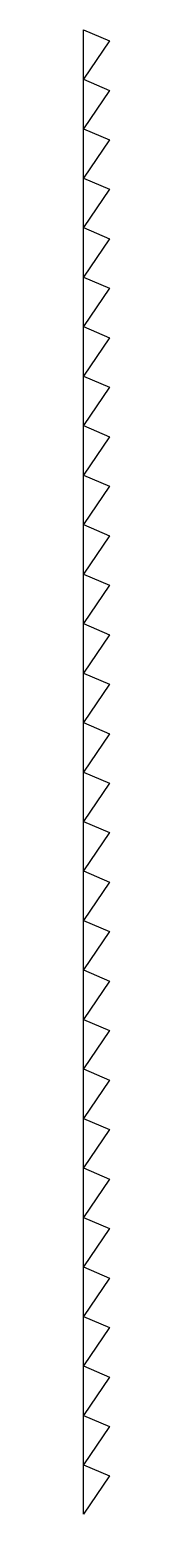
# Model space of a CAD drawing. Header units: millimetres. Extents: x 0 to 0.5, y 0 to 29.8.
import ezdxf

# ---------------------------------------------------------------- set-up
doc = ezdxf.new("R2010")
doc.units = ezdxf.units.MM

msp = doc.modelspace()

# ---------------------------------------------------------------- linework, layer by layer
for points in [[(0, 29.79), (0.528, 29.566), (0, 28.797)], [(0, 28.797), (0.528, 28.573), (0, 27.804)], [(0, 27.804), (0.528, 27.58), (0, 26.811)], [(0, 26.811), (0.528, 26.587), (0, 25.818)], [(0, 25.818), (0.528, 25.594), (0, 24.825)], [(0, 24.825), (0.528, 24.601), (0, 23.832)], [(0, 23.832), (0.528, 23.608), (0, 22.839)], [(0, 22.839), (0.528, 22.615), (0, 21.846)], [(0, 21.846), (0.528, 21.622), (0, 20.853)], [(0, 20.853), (0.528, 20.629), (0, 19.86)], [(0, 19.86), (0.528, 19.636), (0, 18.867)], [(0, 18.867), (0.528, 18.643), (0, 17.874)], [(0, 17.874), (0.528, 17.65), (0, 16.881)], [(0, 16.881), (0.528, 16.657), (0, 15.888)], [(0, 15.888), (0.528, 15.664), (0, 14.895)], [(0, 14.895), (0.528, 14.671), (0, 13.902)], [(0, 13.902), (0.528, 13.678), (0, 12.909)], [(0, 12.909), (0.528, 12.685), (0, 11.916)], [(0, 11.916), (0.528, 11.692), (0, 10.923)], [(0, 10.923), (0.528, 10.699), (0, 9.93)], [(0, 9.93), (0.528, 9.706), (0, 8.937)], [(0, 8.937), (0.528, 8.713), (0, 7.944)], [(0, 7.944), (0.528, 7.72), (0, 6.951)], [(0, 6.951), (0.528, 6.727), (0, 5.958)], [(0, 5.958), (0.528, 5.734), (0, 4.965)], [(0, 4.965), (0.528, 4.741), (0, 3.972)], [(0, 3.972), (0.528, 3.748), (0, 2.979)], [(0, 2.979), (0.528, 2.755), (0, 1.986)], [(0, 1.986), (0.528, 1.762), (0, 0.993)], [(0, 0.993), (0.528, 0.769), (0, 0)]]:
    msp.add_lwpolyline(points, close=True)

doc.saveas('drawing.dxf')
